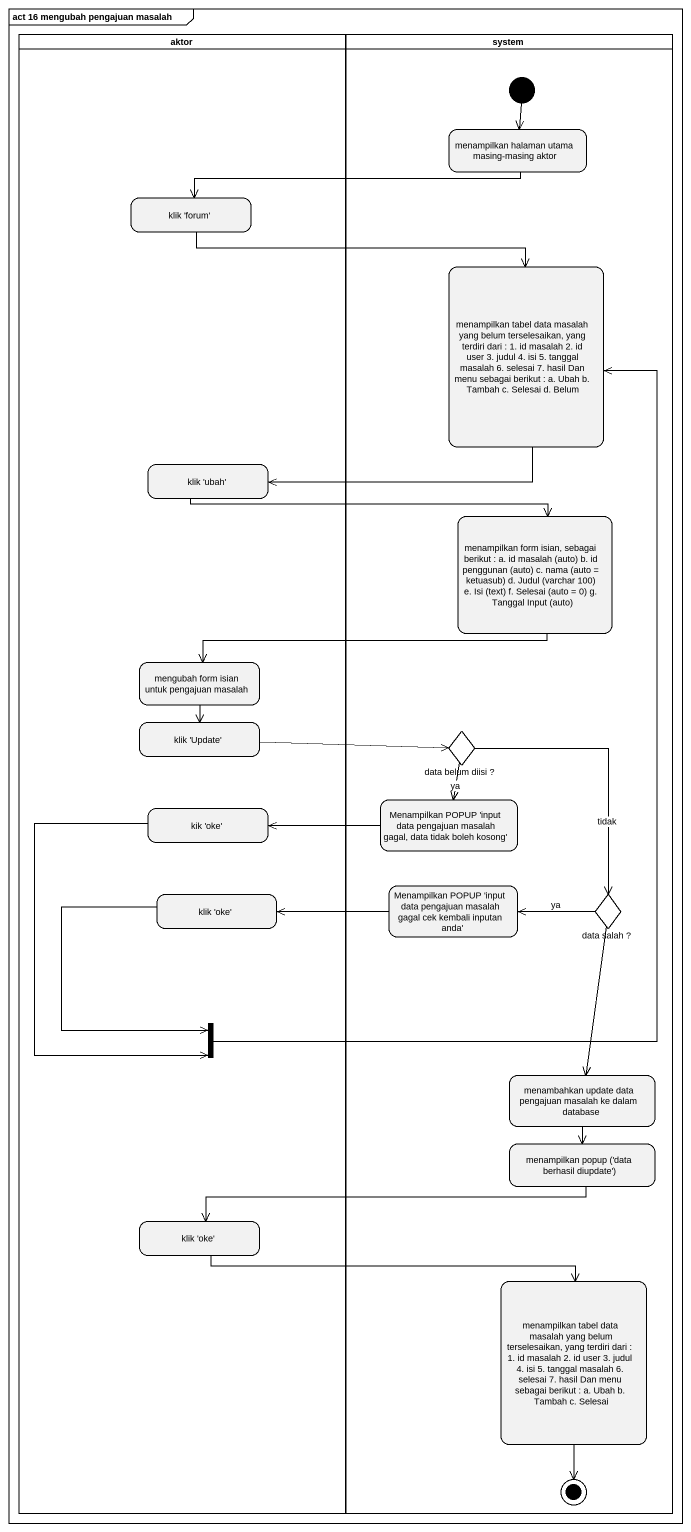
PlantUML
@startuml
mainframe act 16 mengubah pengajuan masalah
hide empty description
state aktor <<partition>> {
  state "klik 'forum'" as klik_forum
  state "klik 'ubah'" as klik_ubah
  state "mengubah form isian untuk pengajuan masalah" as mengubah_form_isian_untuk
  state "klik 'Update'" as klik_Update
  state "kik 'oke'" as kik_oke
  state "klik 'oke'" as klik_oke
  state fork1 <<join>>
  state "klik 'oke'" as klik_oke_2
}
state system <<partition>> {
  state "menampilkan halaman utama masing-masing aktor" as menampilkan_halaman_utama
  state "menampilkan tabel data masalah yang belum terselesaikan, yang terdiri dari : 1. id masalah 2. id user 3. judul 4. isi 5. tanggal masalah 6. selesai 7. hasil Dan menu sebagai berikut : a. Ubah b. Tambah c. Selesai d. Belum" as menampilkan_tabel_data
  state "menampilkan form isian, sebagai berikut : a. id masalah (auto) b. id penggunan (auto) c. nama (auto = ketuasub) d. Judul (varchar 100) e. Isi (text) f. Selesai (auto = 0) g. Tanggal Input (auto)" as menampilkan_form_isian
  state "data belum diisi ?" as data_belum_diisi <<choice>>
  state "Menampilkan POPUP 'input data pengajuan masalah gagal, data tidak boleh kosong'" as Menampilkan_POPUP_input
  state "Menampilkan POPUP 'input data pengajuan masalah gagal cek kembali inputan anda'" as Menampilkan_POPUP_input_2
  state "data salah ?" as data_salah <<choice>>
  state "menambahkan update data pengajuan masalah ke dalam database" as menambahkan_update_data
  state "menampilkan popup ('data berhasil diupdate')" as menampilkan_popup_data
  state "menampilkan tabel data masalah yang belum terselesaikan, yang terdiri dari : 1. id masalah 2. id user 3. judul 4. isi 5. tanggal masalah 6. selesai 7. hasil Dan menu sebagai berikut : a. Ubah b. Tambah c. Selesai" as menampilkan_tabel_data_2
  [*] --> menampilkan_halaman_utama
  menampilkan_tabel_data_2 --> [*]
}
menampilkan_halaman_utama -left-> klik_forum
klik_forum -right-> menampilkan_tabel_data
menampilkan_tabel_data -left-> klik_ubah
klik_ubah -right-> menampilkan_form_isian
menampilkan_form_isian -left-> mengubah_form_isian_untuk
mengubah_form_isian_untuk --> klik_Update
klik_Update -right-> data_belum_diisi
data_belum_diisi --> Menampilkan_POPUP_input : ya
data_belum_diisi --> data_salah : tidak
kik_oke --> fork1
Menampilkan_POPUP_input -left-> kik_oke
klik_oke --> fork1
Menampilkan_POPUP_input_2 -left-> klik_oke
data_salah -left-> Menampilkan_POPUP_input_2 : ya
data_salah --> menambahkan_update_data
fork1 -up-> menampilkan_tabel_data
menambahkan_update_data --> menampilkan_popup_data
menampilkan_popup_data -left-> klik_oke_2
klik_oke_2 -right-> menampilkan_tabel_data_2
@enduml
